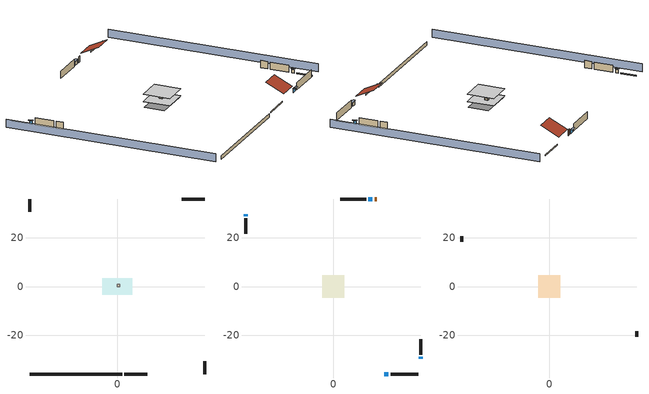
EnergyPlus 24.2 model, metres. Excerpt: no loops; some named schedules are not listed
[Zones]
central ac and furnace airloop ret air zone
 floor adiabatic (AdiabaticConst): 0,0 0,1 1,1 1,0 z0
 wall adiabatic (AdiabaticConst): 0,1 0,0 1,0 1,1 0,1 z0:1
 ceiling adiabatic (AdiabaticConst): 1,0 1,1 0,1 0,0 z1
crawlspace - vented
 floor foundation (Slab1 construction): -6.07,-3.37 -6.07,3.37 6.07,3.37 6.07,-3.37 z-0.91
 wall outside (RimJoist1 construction): 2.91,-35.78 12.27,-35.78 z0.3:0.61
 wall outside (RimJoist2 construction): -35.78,35.78 -35.78,30.57 z0.3:0.61
 wall outside (RimJoist3 construction): 35.78,35.78 26.42,35.78 z0.3:0.61
 wall outside (RimJoist4 construction): 35.78,-35.78 35.78,-30.57 z0.3:0.61
 wall foundation (FoundationWall1 construction): -35.78,-35.78 1.98,-35.78 z-0.91:0.3
conditioned space
 floor to crawlspace - vented (Floor1 construction): -4.52,-4.52 -4.52,4.52 4.52,4.52 4.52,-4.52 z0.3
 wall outside (AdiabaticWallConstruction 1): 17.8,35.78 16.89,35.78 z0.3:2.34
 wall outside (AdiabaticWallConstruction): 20.89,-35.78 22.51,-35.78 / 15.96,35.78 14.34,35.78 z0.3:1.4; -35.78,29.64 -35.78,28.79 / 35.78,-29.64 35.78,-28.79 z0.3:1.46
 wall outside (Wall1 construction): 23.44,-35.78 34.85,-35.78 z0.3:2.74
 wall outside (Wall2 construction): -35.78,27.86 -35.78,21.52 z0.3:2.74
 wall outside (Wall3 construction): 13.41,35.78 2.76,35.78 z0.3:2.74
 wall outside (Wall4 construction): 35.78,-27.86 35.78,-21.52 z0.3:2.74
 window (WindowConstruction): 20.89,-35.78 22.51,-35.78 z0.3:1.4
 window (WindowConstruction 1): -35.78,29.64 -35.78,28.79 z0.3:1.46
 window (WindowConstruction 2): 15.96,35.78 14.34,35.78 z0.3:1.4
 window (WindowConstruction 3): 35.78,-29.64 35.78,-28.79 z0.3:1.46
 door (Door): 17.8,35.78 16.89,35.78 z0.3:2.34
attic - vented
 floor to conditioned space (Floor2 construction Reversed): -4.52,-4.52 -4.52,4.52 4.52,4.52 4.52,-4.52 z2.74
 wall outside (Wall5 construction): -35.78,20.59 -35.78,18.26 z0.3:2.74
 wall outside (Wall6 construction): 35.78,-20.59 35.78,-18.26 z0.3:2.74
 roof outside (Roof1 construction): 19.96,-35.78,2.74 19.96,-29.73,5.77 13.2,-29.73,5.77 13.2,-35.78,2.74
 roof outside (Roof2 construction): 18.73,35.78,2.74 18.73,29.73,5.77 25.49,29.73,5.77 25.49,35.78,2.74
shading: -40.35,35.78 -40.35,-35.78 / 40.35,-35.78 40.35,35.78 z0:2.74; 22.82,-35.78 20.59,-35.78 20.59,-36.39 22.82,-36.39 z1.71; -35.78,28.48 -35.78,29.94 -36.39,29.94 -36.39,28.48 z1.77; 14.04,35.78 16.26,35.78 16.26,36.39 14.04,36.39 z1.71; 35.78,-28.48 35.78,-29.94 36.39,-29.94 36.39,-28.48 z1.77
[Building]
Building 1: Terrain=Suburbs
[Site:Location]
Portland Intl Arpt_OR: Latitude {deg}=45.59; Longitude {deg}=-122.6; Time Zone {hr}=-8; Elevation {m}=33; Keep Site Location Information=Yes
[Site:GroundTemperature:Shallow]
10.2558, 8.96328, 8.85977, 9.47314, 11.9355, 14.3863, 16.5111, 17.8571, 17.9714, 16.8767, 14.8061, 12.4304
[Site:WaterMainsTemperature]
Calculation Method=Schedule; Temperature Schedule=mains temperature schedule
[Material] Roughness=Rough; Thermal Absorptance=0.9
Name | Thickness {m} | Conductivity {W/m-K} | Density {kg/m3} | Specific Heat {J/kg-K} | Solar Absorptance | Visible Absorptance
asphalt or fiberglass shingles | 0.00635 | 0.162714 | 1121.4 | 1465.45 | 0.85 | 0.85
ceiling loosefill ins | 0.0846667 | 0.0480833 | 16.02 | 1046.75 | 0.7 | 0.7
ceiling stud and cavity | 0.1397 | 0.0920385 | 65.682 | 1177.47 | 0.7 | 0.7
concrete 8.0 in. | 0.2032 | 1.803125 | 2242.8 | 837.4 | 0.7 | 0.7
door material | 0.04445 | 0.0612267 | 512.64 | 1214.23 | 0.7 | 0.7
floor covering | 0.0127 | 0.0433444 | 54.468 | 1339.84 | 0.6 | 0.6
floor stud and cavity | 0.1397 | 0.923637 | 92.3553 | 1139.71 | 0.7 | 0.7
furniture material conditioned space 1 | 0.1524 | 0.115458 | 640.8 | 1214.23 | 0.6 | 0.6
gypsum board | 0.0127 | 0.160291 | 801 | 837.4 | 0.6 | 0.6
osb sheathing 0.5 in. | 0.0127 | 0.115458 | 512.64 | 1214.23 | 0.6 | 0.6
osb sheathing 0.5 in. 1 | 0.0127 | 0.115458 | 512.64 | 1214.23 | 0.7 | 0.7
osb sheathing 0.75 in. | 0.01905 | 0.115458 | 512.64 | 1214.23 | 0.7 | 0.7
rim joist stud and cavity | 0.0508 | 0.178688 | 50.32683 | 1063.81 | 0.6 | 0.6
roof rigid ins | 0.00281632 | 0.029427 | 32.04 | 1214.23 | 0.7 | 0.7
soil 0.5 in. | 0.0127 | 1.3848 | 1842.3 | 418.7 | 0.7 | 0.7
wall rigid ins | 0.512978 | 0.029427 | 32.04 | 1214.23 | 0.7 | 0.7
wall stud and cavity | 0.1397 | 0.550994 | 139.0536 | 1170.24 | 0.7 | 0.7
wall stud and cavity 1 | 0.1397 | 0.727959 | 139.0536 | 1170.24 | 0.6 | 0.6
wall stud and cavity 2 | 0.0889 | 0.380278 | 52.3479 | 1209.89 | 0.7 | 0.7
wall stud and cavity 3 | 0.0889 | 0.391764 | 83.0341 | 1211.67 | 0.7 | 0.7
wood siding | 0.0254 | 0.102417 | 544.68 | 1172.36 | 0.85 | 0.85
wood siding 1; wood siding 2 | 0.0254 | 0.102417 | 544.68 | 1172.36 | 0.7 | 0.7
[Material:NoMass]
Adiabatic: Roughness=Rough; Thermal Resistance {m2-K/W}=176.1; Thermal Absorptance=0.9; Solar Absorptance=0.7; Visible Absorptance=0.7
[WindowMaterial:SimpleGlazingSystem]
WindowMaterial: U-Factor {W/m2-K}=4.76952; Solar Heat Gain Coefficient=0.63
[Construction]
AdiabaticConst: Adiabatic
AdiabaticWallConstruction: wood siding 1, wall rigid ins, wall stud and cavity 2, gypsum board
AdiabaticWallConstruction 1: wood siding 2, wall rigid ins, wall stud and cavity 2, gypsum board
Door: door material
Floor1 construction: floor stud and cavity, osb sheathing 0.75 in., floor covering
Floor2 construction Reversed: gypsum board, ceiling stud and cavity, ceiling loosefill ins
FoundationWall1 construction: concrete 8.0 in.
furniture construction conditioned space 1: furniture material conditioned space 1
PartitionWallConstruction: gypsum board, wall stud and cavity 3, gypsum board
RimJoist1 construction; RimJoist2 construction; RimJoist3 construction; RimJoist4 construction: wood siding, rim joist stud and cavity
Roof1 construction; Roof2 construction: asphalt or fiberglass shingles, roof rigid ins, osb sheathing 0.5 in.
Slab1 construction: soil 0.5 in.
Wall1 construction; Wall2 construction; Wall3 construction; Wall4 construction: wood siding, osb sheathing 0.5 in. 1, wall stud and cavity, gypsum board
Wall5 construction; Wall6 construction: wood siding, osb sheathing 0.5 in. 1, wall stud and cavity 1
WindowConstruction; WindowConstruction 1; WindowConstruction 2; WindowConstruction 3: WindowMaterial
[Zone] Multiplier=1
Name | Volume {m3} | Part of Total Floor Area
attic - vented | 55.1915 | Yes
central ac and furnace airloop ret air zone | 1 | No
conditioned space | 199.577 | Yes
crawlspace - vented | 99.7886 | Yes
[Space]
Name | Zone | Volume {m3} | Space Type
attic - vented 1 | attic - vented | 55.1915
central ac and furnace airloop ret air space | central ac and furnace airloop ret air zone |  | Plenum Space Type
conditioned space 1 | conditioned space | 199.577
crawlspace - vented 1 | crawlspace - vented | 99.7886
[ZoneInfiltration:EffectiveLeakageArea]
infil attic - vented 1: Zone or Space=attic - vented 1; Schedule=Always On Discrete; Effective Air Leakage Area {cm2}=2727.98; Stack Coefficient=0.000140673; Wind Coefficient=3.41675e-05
[ZoneMixing] Schedule=Always On Continuous; Design Flow Rate Calculation Method=Flow/Zone; Design Flow Rate {m3/s}=0
Name | Zone or Space | Source Zone or Space
whole house fan mix | attic - vented | conditioned space
central ac and furnace airloop_0 ZoneMixDZToCond mix | conditioned space | crawlspace - vented
central ac and furnace airloop_0 ZoneMixCondToDZ mix | crawlspace - vented | conditioned space
[SpaceList]
Plenum Space Type: central ac and furnace airloop ret air space
[OtherEquipment] Design Level Calculation Method=EquipmentLevel
Name | Fuel Type | Zone or ZoneList or Space or SpaceList | Schedule | Design Level {W} | Fraction Latent | Fraction Radiant | Fraction Lost
central ac and furnace airloop_0 RetCondToRP; central ac and furnace airloop_0 RetSensLkToRP | None | central ac and furnace airloop ret air space | Always On Discrete | 0 | 0 | 0 | 0
central ac and furnace airloop_0 RetLatLkToRP | None | central ac and furnace airloop ret air space | Always On Discrete | 0 | 1 | 0 | 0
central ac and furnace airloop_0 SupCondToLv; central ac and furnace airloop_0 SupSensLkToCond; mech vent house fan sensible load; water heater sens | None | conditioned space 1 | Always On Discrete | 0 | 0 | 0 | 0
central ac and furnace airloop_0 SupLatLkToCond; mech vent house fan latent load; water heater lat | None | conditioned space 1 | Always On Discrete | 0 | 1 | 0 | 0
clothes dryer 1 | Electricity | conditioned space 1 | clothes_dryer | 0 | 0.015 | 0.081 | 0.85
cooking range 1 | Electricity | conditioned space 1 | cooking_range | 0 | 0.08 | 0.432 | 0.2
general water use latent | None | conditioned space 1 | general water use schedule | 25.6591 | 1 | 0 | 0
general water use sensible | None | conditioned space 1 | general water use schedule | -25.2881 | 0 | 0.6 | 0
water heater energy adjustment1 | Electricity | conditioned space 1 | Always On Discrete | 0.01 | 0 | 0 | 1
central ac and furnace airloop_0 RetCondToDZ; central ac and furnace airloop_0 SupCondToDZ; central ac and furnace airloop_0 SupSensLkToDZ | None | crawlspace - vented 1 | Always On Discrete | 0 | 0 | 0 | 0
central ac and furnace airloop_0 SupLatLkToDZ | None | crawlspace - vented 1 | Always On Discrete | 0 | 1 | 0 | 0
[SurfaceProperty:IncidentSolarMultiplier] Incident Solar Multiplier=1; Incident Solar Multiplier Schedule=trans schedule winter=0.85 summer=0.7
Window1; Window2; Window3; Window4
[InternalMass] Zone or ZoneList=conditioned space; Space or SpaceList=conditioned space 1
Name | Construction | Surface Area {m2}
furniture mass conditioned space 1 | furniture construction conditioned space 1 | 32.73903
partition wall mass | PartitionWallConstruction | 81.84758
[Lights]
interior lighting: Zone or ZoneList or Space or SpaceList=conditioned space 1; Schedule=lighting_interior; Design Level Calculation Method=LightingLevel; Lighting Level {W}=163.713; Return Air Fraction=0; Fraction Radiant=0.6; Fraction Visible=0.2; Fraction Replaceable=1
[People]
occupants: Zone or ZoneList or Space or SpaceList=conditioned space 1; Number of People Schedule=occupants; Number of People Calculation Method=People; Number of People=1; Fraction Radiant=0.314171; Sensible Heat Fraction=0.56303; Activity Level Schedule=occupants activity schedule; Carbon Dioxide Generation Rate {m3/s-W}=0; Enable ASHRAE 55 Comfort Warnings=No; Mean Radiant Temperature Calculation Type=EnclosureAveraged
[ElectricEquipment] Zone or ZoneList or Space or SpaceList=conditioned space 1; Design Level Calculation Method=EquipmentLevel
Name | Schedule | Design Level {W} | Fraction Latent | Fraction Radiant | Fraction Lost
ceiling fan | ceiling_fan | 17.3797 | 0 | 0.558 | 0
clothes dryer | clothes_dryer | 7659.24 | 0.015 | 0.081 | 0.85
clothes washer | clothes_washer | 499.604 | 0.03 | 0.162 | 0.7
cooking range | cooking_range | 1591.9 | 0.08 | 0.432 | 0.2
dishwasher | dishwasher | 653.861 | 0.3 | 0.18 | 0.4
freezer | freezer schedule | 194.914 | 0 | 0.6 | 0
fridge | fridge schedule | 54.7945 | 0 | 0.6 | 0
fridge 1 | fridge schedule 1 | 100.822 | 0 | 0.6 | 0
mech vent bath fan 0 | mech vent bath fan 0 schedule | 30 | 0 | 0 | 1
mech vent house fan | mech vent house fan schedule | 0 | 0 | 0 | 1
mech vent house fan cfis | mech vent house fan cfis schedule | 0 | 0 | 0 | 0
mech vent range fan 0 | mech vent range fan 0 schedule | 30 | 0 | 0 | 1
misc plug loads | plug_loads_other | 232.255 | 0.021 | 0.558 | 0.049
misc tv | plug_loads_tv | 315.527 | 0 | 0.6 | 0
whole house fan | Always On Discrete | 0 | 0 | 0 | 1
[ZoneInfiltration:DesignFlowRate] Schedule=Always On Discrete
Name | Zone or ZoneList or Space or SpaceList | Design Flow Rate Calculation Method | Design Flow Rate {m3/s} | Air Changes per Hour {1/hr} | Constant Term Coefficient | Temperature Term Coefficient | Velocity Term Coefficient | Velocity Squared Term Coefficient
infil flow; natural vent flow; whole house fan flow | conditioned space 1 | Flow/Zone | 0
crawlspace_vented 1 duct leakage imbalance infil flow | crawlspace - vented 1 | Flow/Zone | 0
infil crawlspace - vented 1 | crawlspace - vented 1 | AirChanges/Hour |  | 2.6013 | 1 | 0 | 0 | 0
[SurfaceProperty:ExposedFoundationPerimeter]
Slab1: Exposed Perimeter Calculation Method=TotalExposedPerimeter; Total Exposed Perimeter {m}=37.76472
[AvailabilityManager:Scheduled]
central ac and furnace airloop Availability Manager: Schedule=Always On Discrete
[AirLoopHVAC:ReturnPlenum]
Air Loop HVAC Return Plenum 1: Zone=central ac and furnace airloop ret air zone
[WaterUse:Equipment]
dishwasher: Peak Flow Rate {m3/s}=8.90218e-06; Flow Rate Fraction Schedule=hot_water_dishwasher
[Foundation:Kiva]
Foundation Kiva 1: Initial Indoor Air Temperature {C}=8.22214; Wall Height Above Grade {m}=0.3048; Wall Depth Below Slab {m}=0.2032
[Foundation:Kiva:Settings]
Soil Conductivity {W/m-K}=1.3848; Soil Density {kg/m3}=1842.3; Soil Specific Heat {J/kg-K}=418.7; Ground Solar Absorptivity=0.9; Ground Thermal Absorptivity=0.9; Ground Surface Roughness {m}=0.03; Far-Field Width {m}=40; Deep-Ground Boundary Condition=ZeroFlux; Deep-Ground Depth {m}=40; Minimum Cell Dimension {m}=0.2; Maximum Cell Growth Coefficient=3; Simulation Timestep=Timestep
[Exterior:Lights]
exterior lighting: Schedule=exterior lighting schedule; Design Level {W}=5.52521
[EnergyManagementSystem:GlobalVariable]
central_ac_and_furnace_airloop_0_DuctImbalLkExhFanEquivCond
central_ac_and_furnace_airloop_0_DuctImbalLkExhFanEquivDZ
central_ac_and_furnace_airloop_0_DuctImbalLkSupFanEquivCond
central_ac_and_furnace_airloop_0_DuctImbalLkSupFanEquivDZ
central_ac_and_furnace_airloop_0_DZ_T
central_ac_and_furnace_airloop_0_DZ_W
central_ac_and_furnace_airloop_0_RetCondToDZ
central_ac_and_furnace_airloop_0_RetCondToRP
central_ac_and_furnace_airloop_0_RetLatLkToRP
central_ac_and_furnace_airloop_0_RetSensLkToRP
central_ac_and_furnace_airloop_0_SupCondToDZ
central_ac_and_furnace_airloop_0_SupCondToLv
central_ac_and_furnace_airloop_0_SupLatLkToCond
central_ac_and_furnace_airloop_0_SupLatLkToDZ
central_ac_and_furnace_airloop_0_SupSensLkToCond
central_ac_and_furnace_airloop_0_SupSensLkToDZ
central_ac_and_furnace_airloop_0_ZoneMixCondToDZ
central_ac_and_furnace_airloop_0_ZoneMixDZToCond
central_ac_and_furnace_airloop_AH_MFR
central_ac_and_furnace_airloop_AH_Tout
central_ac_and_furnace_airloop_AH_VFR
central_ac_and_furnace_airloop_AH_Wout
central_ac_and_furnace_airloop_Fan_RTF
central_ac_and_furnace_airloop_RA_T
central_ac_and_furnace_airloop_Ra_W
infil_program_Qfan
infil_program_Qinf
natural_vent_program_Qnv
natural_vent_program_Qwhf
[EnergyManagementSystem:Sensor]
Name | Output:Variable or Output:Meter Index Key | Output:Variable or Output:Meter
airflow_gain | infil flow | Infiltration Sensible Heat Gain Energy
airflow_gain_1 | natural vent flow | Infiltration Sensible Heat Gain Energy
airflow_gain_2 | whole house fan flow | Infiltration Sensible Heat Gain Energy
airflow_loss | infil flow | Infiltration Sensible Heat Loss Energy
airflow_loss_1 | natural vent flow | Infiltration Sensible Heat Loss Energy
airflow_loss_2 | whole house fan flow | Infiltration Sensible Heat Loss Energy
central_ac_and_furnace_airloop_0_DZ_T_s | crawlspace - vented | Zone Air Temperature
central_ac_and_furnace_airloop_0_DZ_W_s | crawlspace - vented | Zone Mean Air Humidity Ratio
central_ac_and_furnace_airloop_AH_MFR_s | Node 6 | System Node Mass Flow Rate
central_ac_and_furnace_airloop_AH_Tout_s | Node 6 | System Node Temperature
central_ac_and_furnace_airloop_AH_VFR_s | Node 6 | System Node Current Density Volume Flow Rate
central_ac_and_furnace_airloop_AH_Wout_s | Node 6 | System Node Humidity Ratio
central_ac_and_furnace_airloop_RA_T_s | Node 9 | System Node Temperature
central_ac_and_furnace_airloop_Ra_W_s | Node 9 | System Node Humidity Ratio
clg_load_cond |  | Cooling:EnergyTransfer:Zone:CONDITIONED SPACE
clg_load_duct |  | Cooling:EnergyTransfer:Zone:CENTRAL AC AND FURNACE AIRLOOP RET AIR ZONE
clg_sp_s; clg_sp_s_1 | cooling setpoint | Schedule Value
clothes_dryer_exhaust_0_sch_s | clothes_dryer | Schedule Value
cool_season | cooling season schedule | Schedule Value
ducts_conv | central ac and furnace airloop_0 RetCondToRP | Other Equipment Convective Heating Energy
ducts_conv_1 | central ac and furnace airloop_0 RetLatLkToRP | Other Equipment Convective Heating Energy
ducts_conv_2 | central ac and furnace airloop_0 RetSensLkToRP | Other Equipment Convective Heating Energy
ducts_conv_3 | central ac and furnace airloop_0 SupCondToLv | Other Equipment Convective Heating Energy
ducts_conv_4 | central ac and furnace airloop_0 SupLatLkToCond | Other Equipment Convective Heating Energy
ducts_conv_5 | central ac and furnace airloop_0 SupSensLkToCond | Other Equipment Convective Heating Energy
ducts_rad | central ac and furnace airloop_0 RetCondToRP | Other Equipment Radiant Heating Energy
ducts_rad_1 | central ac and furnace airloop_0 RetLatLkToRP | Other Equipment Radiant Heating Energy
ducts_rad_2 | central ac and furnace airloop_0 RetSensLkToRP | Other Equipment Radiant Heating Energy
ducts_rad_3 | central ac and furnace airloop_0 SupCondToLv | Other Equipment Radiant Heating Energy
ducts_rad_4 | central ac and furnace airloop_0 SupLatLkToCond | Other Equipment Radiant Heating Energy
ducts_rad_5 | central ac and furnace airloop_0 SupSensLkToCond | Other Equipment Radiant Heating Energy
htg_load_cond |  | Heating:EnergyTransfer:Zone:CONDITIONED SPACE
htg_load_duct |  | Heating:EnergyTransfer:Zone:CENTRAL AC AND FURNACE AIRLOOP RET AIR ZONE
htg_sp_s; htg_sp_s_1 | heating setpoint | Schedule Value
ig_ee_conv | ceiling fan | Electric Equipment Convective Heating Energy
ig_ee_conv_1 | clothes dryer | Electric Equipment Convective Heating Energy
ig_ee_conv_10 | whole house fan | Electric Equipment Convective Heating Energy
ig_ee_conv_3 | cooking range | Electric Equipment Convective Heating Energy
ig_ee_conv_4 | dishwasher | Electric Equipment Convective Heating Energy
ig_ee_conv_5 | freezer | Electric Equipment Convective Heating Energy
ig_ee_conv_6 | fridge | Electric Equipment Convective Heating Energy
ig_ee_conv_7 | fridge 1 | Electric Equipment Convective Heating Energy
ig_ee_conv_8 | misc plug loads | Electric Equipment Convective Heating Energy
ig_ee_conv_9 | misc tv | Electric Equipment Convective Heating Energy
ig_ee_rad | ceiling fan | Electric Equipment Radiant Heating Energy
ig_ee_rad_1 | clothes dryer | Electric Equipment Radiant Heating Energy
ig_ee_rad_10 | whole house fan | Electric Equipment Radiant Heating Energy
ig_ee_rad_3 | cooking range | Electric Equipment Radiant Heating Energy
ig_ee_rad_4 | dishwasher | Electric Equipment Radiant Heating Energy
ig_ee_rad_5 | freezer | Electric Equipment Radiant Heating Energy
ig_ee_rad_6 | fridge | Electric Equipment Radiant Heating Energy
ig_ee_rad_7 | fridge 1 | Electric Equipment Radiant Heating Energy
ig_ee_rad_8 | misc plug loads | Electric Equipment Radiant Heating Energy
ig_ee_rad_9 | misc tv | Electric Equipment Radiant Heating Energy
ig_lgt_conv | interior lighting | Lights Convective Heating Energy
ig_lgt_rad | interior lighting | Lights Radiant Heating Energy
ig_lgt_vis | interior lighting | Lights Visible Radiation Heating Energy
ig_oe_conv | clothes dryer 1 | Other Equipment Convective Heating Energy
ig_oe_conv_1 | cooking range 1 | Other Equipment Convective Heating Energy
ig_oe_conv_2 | general water use latent | Other Equipment Convective Heating Energy
ig_oe_conv_3 | general water use sensible | Other Equipment Convective Heating Energy
ig_oe_conv_4 | water heater energy adjustment1 | Other Equipment Convective Heating Energy
ig_oe_conv_5 | water heater lat | Other Equipment Convective Heating Energy
ig_oe_conv_6 | water heater sens | Other Equipment Convective Heating Energy
ig_oe_rad | clothes dryer 1 | Other Equipment Radiant Heating Energy
ig_oe_rad_1 | cooking range 1 | Other Equipment Radiant Heating Energy
ig_oe_rad_2 | general water use latent | Other Equipment Radiant Heating Energy
ig_oe_rad_3 | general water use sensible | Other Equipment Radiant Heating Energy
ig_oe_rad_4 | water heater energy adjustment1 | Other Equipment Radiant Heating Energy
ig_oe_rad_5 | water heater lat | Other Equipment Radiant Heating Energy
ig_oe_rad_6 | water heater sens | Other Equipment Radiant Heating Energy
ig_ppl_conv | occupants | People Convective Heating Energy
ig_ppl_rad | occupants | People Radiant Heating Energy
im_conv | furniture mass conditioned space 1 | Surface Inside Face Convection Heat Gain Energy
im_conv_1 | partition wall mass | Surface Inside Face Convection Heat Gain Energy
im_ig | furniture mass conditioned space 1 | Surface Inside Face Internal Gains Radiation Heat Gain Energy
im_ig_1 | partition wall mass | Surface Inside Face Internal Gains Radiation Heat Gain Energy
im_lgt | furniture mass conditioned space 1 | Surface Inside Face Lights Radiation Heat Gain Energy
im_lgt_1 | partition wall mass | Surface Inside Face Lights Radiation Heat Gain Energy
im_sol | furniture mass conditioned space 1 | Surface Inside Face Solar Radiation Heat Gain Energy
im_sol_1 | partition wall mass | Surface Inside Face Solar Radiation Heat Gain Energy
im_surf | furniture mass conditioned space 1 | Surface Inside Face Net Surface Thermal Radiation Heat Gain Energy
im_surf_1 | partition wall mass | Surface Inside Face Net Surface Thermal Radiation Heat Gain Energy
mech_vent_bath_fan_0_sch_s | mech vent bath fan 0 schedule | Schedule Value
mech_vent_range_fan_0_sch_s | mech vent range fan 0 schedule | Schedule Value
mv_conv | mech vent bath fan 0 | Electric Equipment Convective Heating Energy
mv_conv_1 | mech vent house fan | Electric Equipment Convective Heating Energy
mv_conv_2 | mech vent house fan cfis | Electric Equipment Convective Heating Energy
mv_conv_3 | mech vent range fan 0 | Electric Equipment Convective Heating Energy
mv_conv_4 | mech vent house fan latent load | Other Equipment Convective Heating Energy
mv_conv_5 | mech vent house fan sensible load | Other Equipment Convective Heating Energy
mv_rad | mech vent bath fan 0 | Electric Equipment Radiant Heating Energy
mv_rad_1 | mech vent house fan | Electric Equipment Radiant Heating Energy
mv_rad_2 | mech vent house fan cfis | Electric Equipment Radiant Heating Energy
mv_rad_3 | mech vent range fan 0 | Electric Equipment Radiant Heating Energy
mv_rad_4 | mech vent house fan latent load | Other Equipment Radiant Heating Energy
mv_rad_5 | mech vent house fan sensible load | Other Equipment Radiant Heating Energy
natural_vent_s | natural vent schedule | Schedule Value
out_pb_s |  | Site Outdoor Air Barometric Pressure
out_wt_s |  | Site Outdoor Air Humidity Ratio
site_vw_s |  | Site Wind Speed
ss_back_out | Window1 | Surface Window Shortwave from Zone Back Out Window Heat Transfer Rate
ss_back_out_1 | Window2 | Surface Window Shortwave from Zone Back Out Window Heat Transfer Rate
ss_back_out_2 | Window3 | Surface Window Shortwave from Zone Back Out Window Heat Transfer Rate
ss_back_out_3 | Window4 | Surface Window Shortwave from Zone Back Out Window Heat Transfer Rate
ss_conv | Door1 | Surface Inside Face Convection Heat Gain Energy
ss_conv_1 | Window1 | Surface Inside Face Convection Heat Gain Energy
ss_conv_2 | Window2 | Surface Inside Face Convection Heat Gain Energy
ss_conv_3 | Window3 | Surface Inside Face Convection Heat Gain Energy
ss_conv_4 | Window4 | Surface Inside Face Convection Heat Gain Energy
ss_ig | Door1 | Surface Inside Face Internal Gains Radiation Heat Gain Energy
ss_ig_1 | Window1 | Surface Inside Face Internal Gains Radiation Heat Gain Energy
ss_ig_2 | Window2 | Surface Inside Face Internal Gains Radiation Heat Gain Energy
ss_ig_3 | Window3 | Surface Inside Face Internal Gains Radiation Heat Gain Energy
ss_ig_4 | Window4 | Surface Inside Face Internal Gains Radiation Heat Gain Energy
ss_lgt | Door1 | Surface Inside Face Lights Radiation Heat Gain Energy
ss_sol | Door1 | Surface Inside Face Solar Radiation Heat Gain Energy
ss_surf | Door1 | Surface Inside Face Net Surface Thermal Radiation Heat Gain Energy
ss_surf_1 | Window1 | Surface Inside Face Net Surface Thermal Radiation Heat Gain Energy
ss_surf_2 | Window2 | Surface Inside Face Net Surface Thermal Radiation Heat Gain Energy
ss_surf_3 | Window3 | Surface Inside Face Net Surface Thermal Radiation Heat Gain Energy
ss_surf_4 | Window4 | Surface Inside Face Net Surface Thermal Radiation Heat Gain Energy
ss_trans_in | Window1 | Surface Window Transmitted Solar Radiation Rate
ss_trans_in_1 | Window2 | Surface Window Transmitted Solar Radiation Rate
ss_trans_in_2 | Window3 | Surface Window Transmitted Solar Radiation Rate
ss_trans_in_3 | Window4 | Surface Window Transmitted Solar Radiation Rate
ss_trans_out | Window1 | Surface Inside Face Initial Transmitted Diffuse Transmitted Out Window Solar Radiation Rate
ss_trans_out_1 | Window2 | Surface Inside Face Initial Transmitted Diffuse Transmitted Out Window Solar Radiation Rate
ss_trans_out_2 | Window3 | Surface Inside Face Initial Transmitted Diffuse Transmitted Out Window Solar Radiation Rate
ss_trans_out_3 | Window4 | Surface Inside Face Initial Transmitted Diffuse Transmitted Out Window Solar Radiation Rate
s_conv | Floor1 | Surface Inside Face Convection Heat Gain Energy
s_conv_1 | Floor2 | Surface Inside Face Convection Heat Gain Energy
s_conv_2 | Wall1 | Surface Inside Face Convection Heat Gain Energy
s_conv_3 | Wall2 | Surface Inside Face Convection Heat Gain Energy
s_conv_4 | Wall3 | Surface Inside Face Convection Heat Gain Energy
s_conv_5 | Wall4 | Surface Inside Face Convection Heat Gain Energy
s_ig | Floor1 | Surface Inside Face Internal Gains Radiation Heat Gain Energy
s_ig_1 | Floor2 | Surface Inside Face Internal Gains Radiation Heat Gain Energy
s_ig_2 | Wall1 | Surface Inside Face Internal Gains Radiation Heat Gain Energy
